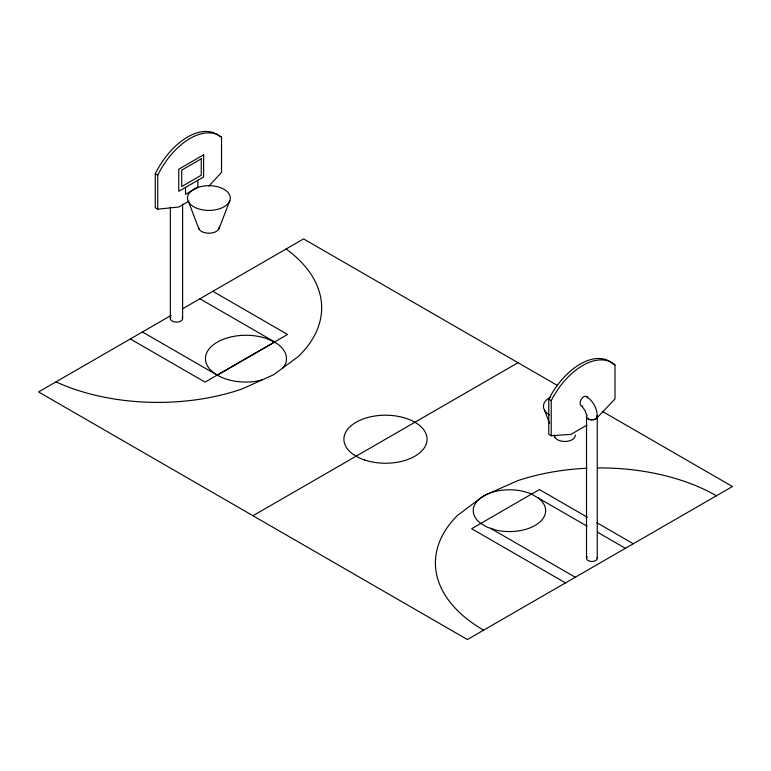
<?xml version="1.0" encoding="UTF-8"?>
<svg xmlns="http://www.w3.org/2000/svg" width="771" height="771" viewBox="0 0 771 771"><rect width="100%" height="100%" fill="white"/><g stroke="black" fill="none" stroke-linecap="round" stroke-linejoin="round"><path stroke-width="1.16" d="M219.109 228.399L229.874 200.537A21.405 12.355 0 0 0 202.147 186.322A21.405 12.355 0 0 0 194.687 207.293A21.405 12.355 0 0 0 229.874 200.537M282.716 368.037L285.097 364.722A40.516 23.39 0 0 0 274.611 342.122L266.226 338.402A40.516 23.39 0 0 0 217.316 342.122A40.516 23.39 0 0 0 210.878 370.359L217.316 375.207A40.516 23.39 0 0 0 256.454 381.26L262.236 379.872M208.922 186.042L221.537 172.357L221.537 137.228L219.07 135.802A58.133 33.567 -60 0 0 155.279 173.803L155.279 207.756L157.747 209.182L178.872 206.994L188.856 201.231M597.13 417.699L615.007 398.915L615.007 364.953L612.54 363.526A58.133 33.567 -60 0 0 548.75 399.195L548.75 434.314L551.217 435.74L570.925 434.372L586.895 425.149M171.162 315.378L38.55 391.938L467.399 639.535L732.45 486.511L602.334 411.386M182.448 308.853L303.601 238.914L557.578 385.548M252.975 515.732L518.025 362.707M586.972 526.13L531.479 494.095L471.669 528.723L565.5 582.895M531.566 494.144L539.459 489.585L587.415 517.274M548.75 399.195L551.217 400.621A58.133 33.567 -60 0 1 615.007 364.953M155.279 173.803L157.747 175.219L157.747 209.182M212.835 291.313L287.564 334.46L205.038 382.098L130.309 338.961M596.802 522.69L633.29 543.757M199.891 298.782L274.784 342.025L217.316 375.207L142.423 331.964M597.361 532.125L625.397 548.316M490.529 528.299L575.291 577.238M586.962 396.786C593.178 401.344 597.38 408.861 597.255 416.639L597.255 558.377M582.298 406.741L585.17 410.76L586.461 414.653M544.528 410.22L549.54 423.25M554.127 435.191L554.966 437.359M188.587 201.954L199.014 229.083M588.1 418.826L588.1 419.067A5.368 2.978 -1.8 0 0 594.576 419.395A5.368 2.978 -1.8 0 0 597.072 415.993M586.519 416.639L586.519 558.377M551.217 400.621L551.217 435.74M197.848 180.269L197.848 187.286L185.522 194.398L185.522 187.392M182.621 204.045L182.621 318.153M170.352 207.235L170.352 318.943M597.072 415.839A5.368 3.094 0 0 1 591.193 419.713A5.368 3.094 0 0 1 587.242 415.087M182.235 317.257A6.168 3.566 0 0 1 176.366 322.114A6.168 3.566 0 0 1 170.834 317.122M597.072 557.578A5.368 3.094 0 0 1 591.193 561.452A5.368 3.094 0 0 1 587.242 556.835M538.168 497.95A36.208 20.904 0 0 1 538.168 523.403A36.208 20.904 0 0 1 495.589 529.985L487.397 527.258L480.719 523.403A36.208 20.904 0 0 1 480.719 497.95L487.397 494.095A36.208 20.904 0 0 1 531.479 494.095M582.703 405.912A5.339 2.785 -55.6 0 1 581.093 405.806L580.274 404.496A5.368 3.209 -61.9 0 1 582.78 397.489A5.368 3.209 -61.9 0 1 587.521 397.961M157.747 175.219A58.133 33.567 -60 0 1 221.537 137.228M219.301 226.838A10.418 6.014 0 0 1 209.519 233.189A10.418 6.014 0 0 1 198.504 227.541M483.619 630.167A164.609 95.035 0 0 1 457.463 515.452L483.619 495.772L517.707 480.67A164.609 95.035 0 0 1 586.904 468.238M597.641 467.939A164.609 95.035 0 0 1 716.413 495.772M286.108 249.004A163.799 94.563 0 0 1 298.136 356.665L273.686 374.706L242.441 388.815A163.799 94.563 0 0 1 55.975 381.876M549.617 415.01A21.405 12.355 0 0 1 550.831 396.978M575.243 435.104A10.418 6.014 0 0 1 565.461 441.465A10.418 6.014 0 0 1 554.445 435.817M203.621 154.817L178.766 169.167L178.766 191.295L203.621 176.945L203.621 154.817M201.25 158.826L181.705 170.112L181.705 186.543L201.25 175.258L201.25 158.826M364.702 460.017A41.586 24.007 0 0 0 427.086 439.219A41.586 24.007 0 0 0 364.702 418.431A41.586 24.007 0 0 0 364.702 460.017"/></g></svg>
